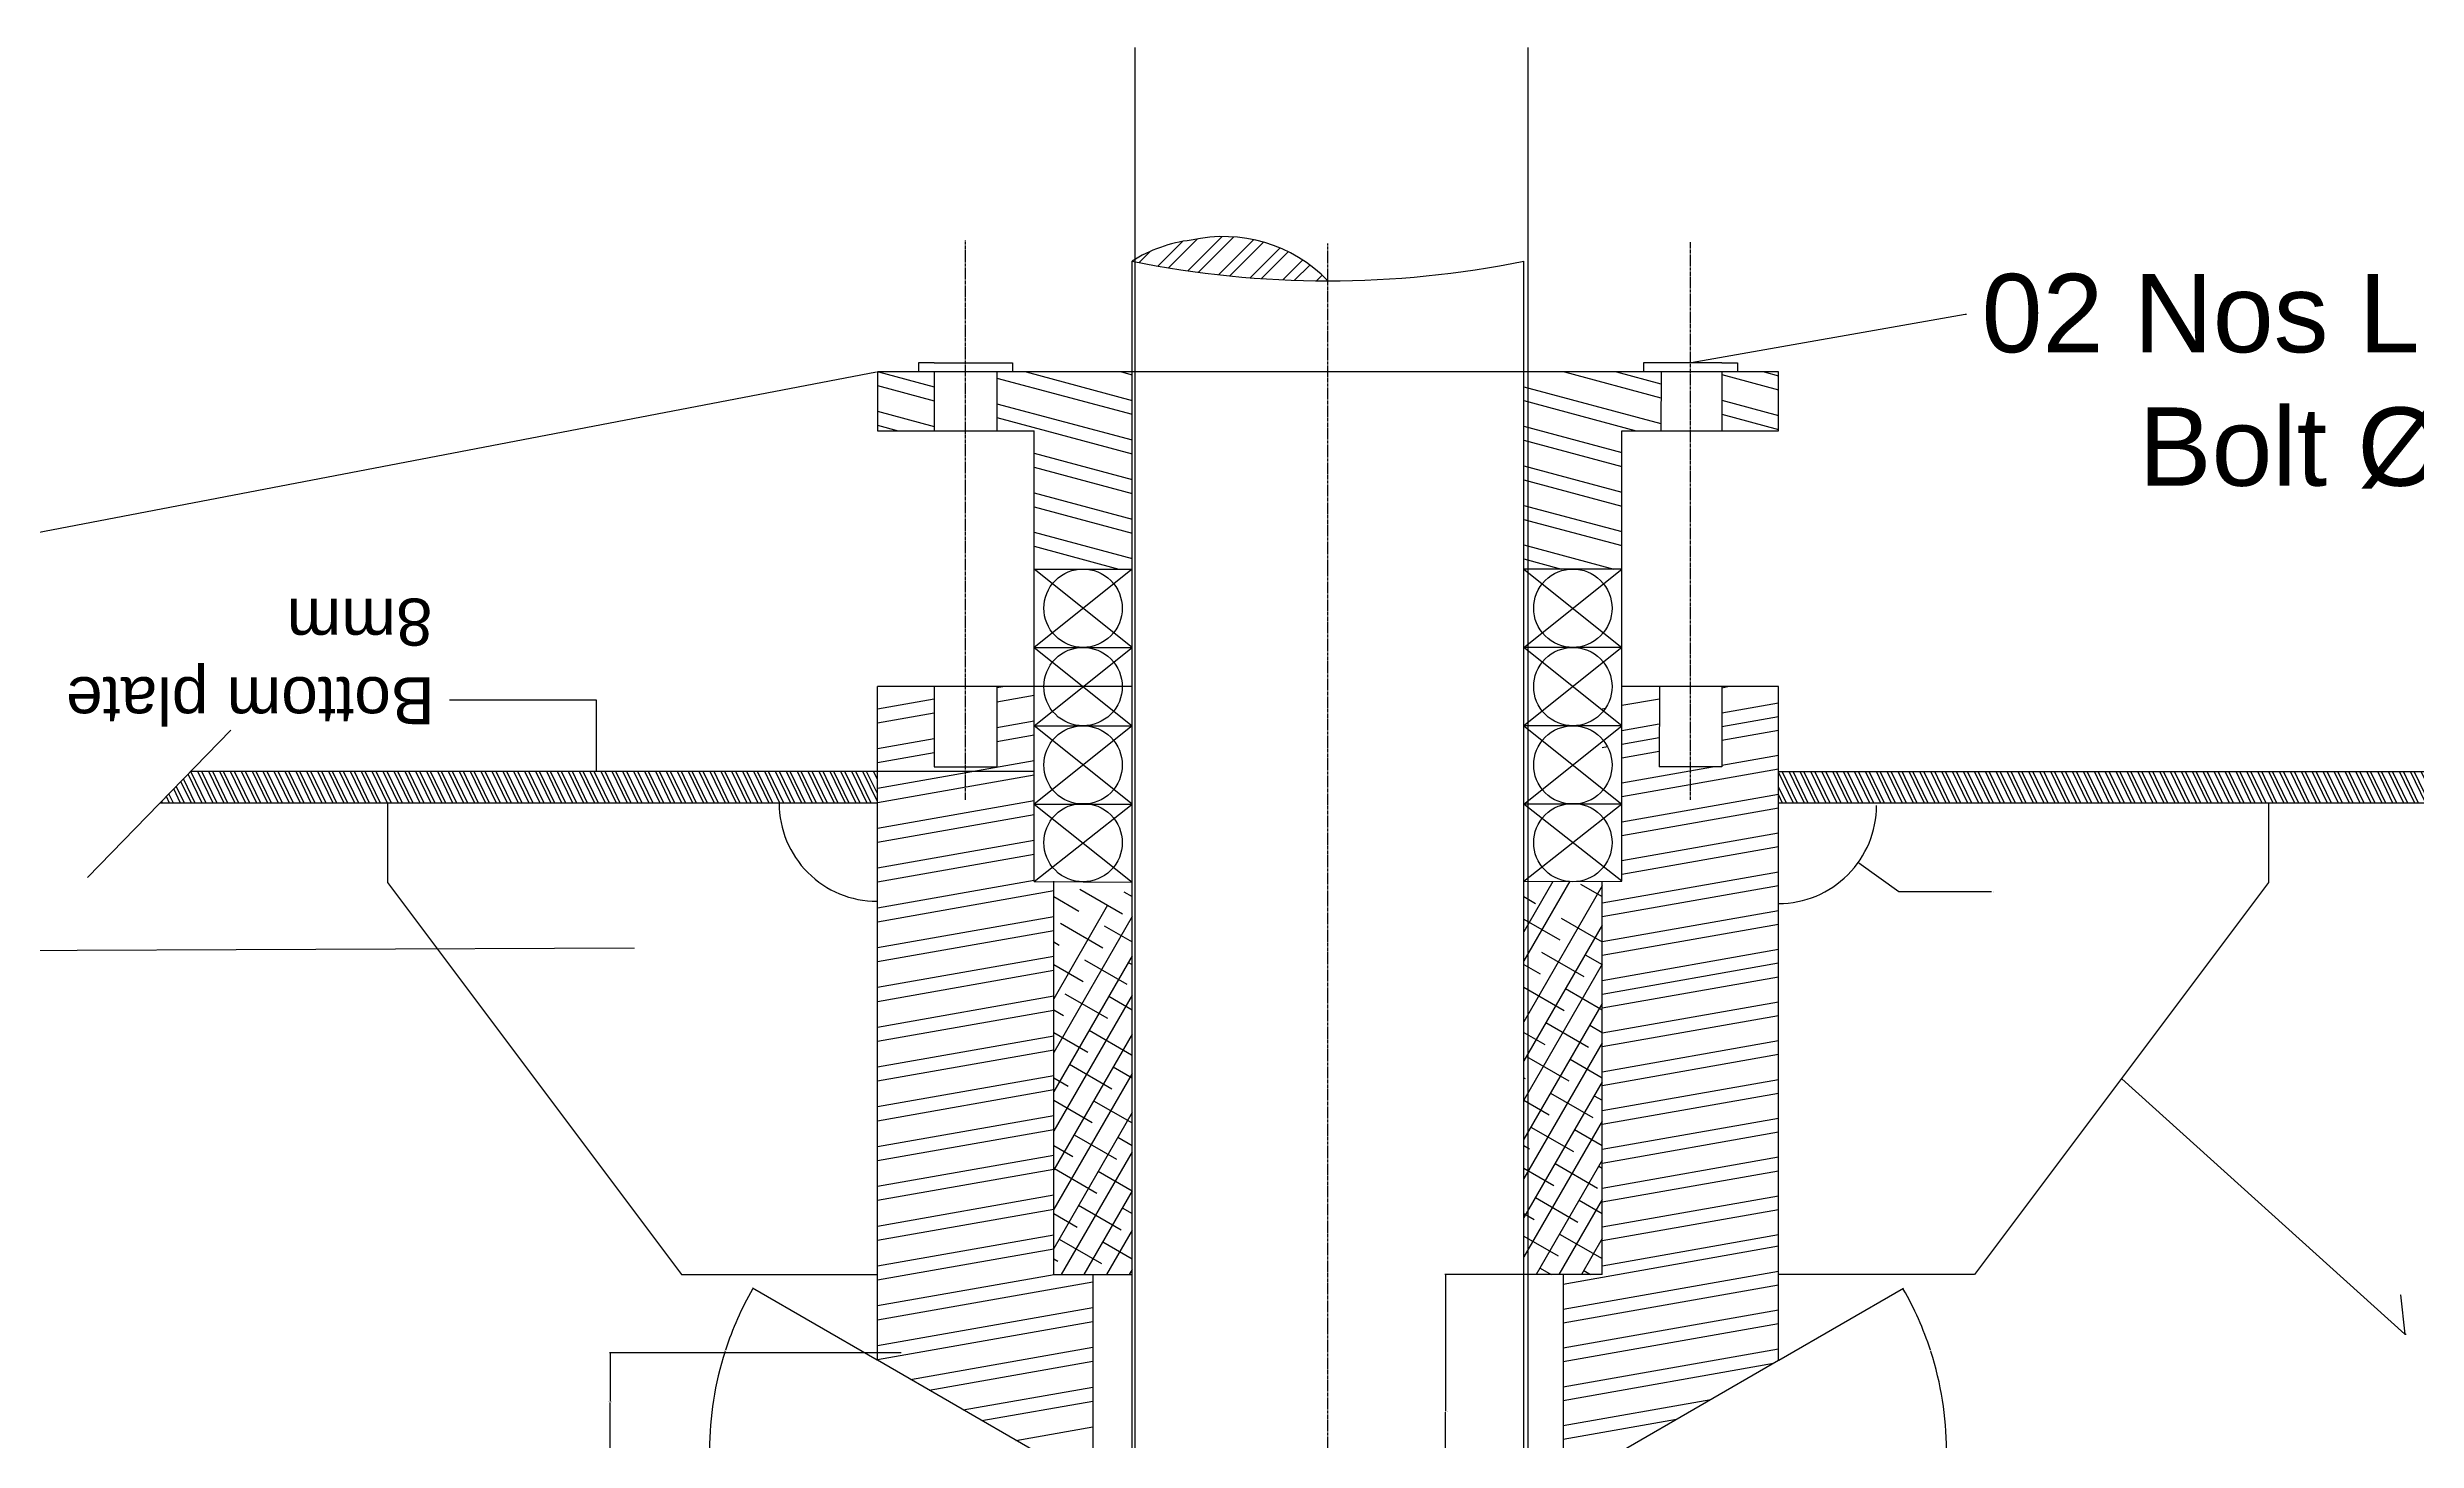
# Model space of a CAD drawing. Header units: millimetres. Extents: x 9612 to 23319, y 1863 to 14354.
# Drawn here: x 22234 to 22839, y 9495 to 9850 of the extents above; entities that cross this region are included whole.
import ezdxf

# ---------------------------------------------------------------- set-up
doc = ezdxf.new("R2010")
doc.units = ezdxf.units.MM
doc.header["$MEASUREMENT"] = 0
doc.linetypes.add('CENTER2', pattern=[1.125, 0.75, -0.125, 0.125, -0.125])
doc.styles.get("Standard").update_dxf_attribs({"font": 'arial.ttf'})
doc.dimstyles.get("Standard").update_dxf_attribs({"dimtxt": 0.18, "dimasz": 0.18, "dimexe": 0.18, "dimexo": 0.0625, "dimgap": 0.09, "dimtad": 0, "dimtih": 1, "dimtoh": 1, "dimdec": 4, "dimzin": 0, "dimdsep": 46, "dimtxsty": 'Standard', "dimcen": 0.09, "dimadec": 0, "dimazin": 0, "dimtfac": 1, "dimtdec": 4, "dimtofl": 0, "dimtmove": 0, "dimatfit": 3, "dimfxl": 1, "dimtolj": 1, "dimtzin": 0, "dimarcsym": 0})

# ---------------------------------------------------------------- blocks, each defined once
blk = doc.blocks.new('*D84')
at = {"color": 0, "linetype": 'Continuous', "lineweight": -2, "transparency": 16777216}
for p, q in [((11565.91, 8802.29), (11534.06, 8820.68)), ((11590.9, 8779.17), (11522.94, 8779.17))]:
    blk.add_line(p, q, dxfattribs=at)
for start, end in [(150.1262, 161.93435), (162.19891, 179.8755)]:
    blk.add_arc((11605.96, 8779.17), 82.84, start, end, dxfattribs=at)
at = {"color": 0, "linetype": 'Continuous', "transparency": 16777216}
for points in [[(11534.1, 8820.45), (11534.15, 8820.42), (11534.22, 8820.59)], [(11523.15, 8779.35), (11523.09, 8779.35), (11523.12, 8779.17)]]:
    blk.add_solid(points, dxfattribs=at)
at = {"layer": 'Defpoints', "color": 0, "linetype": 'Continuous', "transparency": 16777216}
for p in [(11565.96, 8802.26), (11524.38, 8793.55), (11590.96, 8779.17), (11605.95, 8779.17), (11605.96, 8779.17)]:
    blk.add_point(p, dxfattribs=at)
at = {"color": 0, "linetype": 'Continuous', "transparency": 16777216, "insert": (11527.14, 8804.68), "char_height": 0.18, "attachment_point": 5}
blk.add_mtext('\\A1;30°', dxfattribs=at)
blk = doc.blocks.new('*D85')
at = {"color": 0, "linetype": 'Continuous', "lineweight": -2, "transparency": 16777216}
for p, q in [((11796.01, 8802.29), (11827.86, 8820.68)), ((11771.02, 8779.17), (11838.98, 8779.17))]:
    blk.add_line(p, q, dxfattribs=at)
for start, end in [(18.06565, 29.8738), (0.1245, 17.80109)]:
    blk.add_arc((11755.96, 8779.17), 82.84, start, end, dxfattribs=at)
at = {"color": 0, "linetype": 'Continuous', "transparency": 16777216}
for points in [[(11827.77, 8820.42), (11827.82, 8820.45), (11827.7, 8820.59)], [(11838.83, 8779.35), (11838.77, 8779.35), (11838.8, 8779.17)]]:
    blk.add_solid(points, dxfattribs=at)
at = {"layer": 'Defpoints', "color": 0, "linetype": 'Continuous', "transparency": 16777216}
for p in [(11795.96, 8802.26), (11837.54, 8793.55), (11755.96, 8779.17), (11755.96, 8779.17), (11770.96, 8779.17)]:
    blk.add_point(p, dxfattribs=at)
at = {"color": 0, "linetype": 'Continuous', "transparency": 16777216, "insert": (11834.78, 8804.68), "char_height": 0.18, "attachment_point": 5}
blk.add_mtext('\\A1;30°', dxfattribs=at)
blk = doc.blocks.new('*D86')
at = {"color": 0, "lineweight": -2, "transparency": 16777216}
for p, q in [((11740.9, 8824.17), (11710.77, 8824.17)), ((11710.95, 8823.99), (11710.95, 8789.35)), ((11710.95, 8754.35), (11710.95, 8788.99)), ((11740.9, 8754.17), (11710.77, 8754.17))]:
    blk.add_line(p, q, dxfattribs=at)
at = {"color": 0, "transparency": 16777216}
for points in [[(11710.92, 8823.99), (11710.98, 8823.99), (11710.95, 8824.17)], [(11710.92, 8754.35), (11710.98, 8754.35), (11710.95, 8754.17)]]:
    blk.add_solid(points, dxfattribs=at)
at = {"layer": 'Defpoints', "color": 0, "transparency": 16777216}
for p in [(11740.96, 8824.17), (11710.95, 8754.17), (11740.96, 8754.17)]:
    blk.add_point(p, dxfattribs=at)
at = {"color": 0, "transparency": 16777216, "insert": (11710.95, 8789.17), "char_height": 0.18, "attachment_point": 5}
blk.add_mtext('\\A1;70.0000', dxfattribs=at)
blk = doc.blocks.new('*D90')
at = {"color": 0, "lineweight": -2, "transparency": 16777216}
for p, q in [((11795.87, 8943.82), (11796.05, 8943.82)), ((11795.96, 8943.73), (11795.96, 8943.91)), ((11826.69, 8921.76), (11816.41, 8929.13)), ((11850.31, 8921.76), (11826.69, 8921.76))]:
    blk.add_line(p, q, dxfattribs=at)
at = {"color": 0, "transparency": 16777216}
blk.add_solid([(11816.43, 8929.16), (11816.39, 8929.11), (11816.27, 8929.24)], dxfattribs=at)
at = {"layer": 'Defpoints', "color": 0, "transparency": 16777216}
for p in [(11795.96, 8943.82), (11816.27, 8929.24)]:
    blk.add_point(p, dxfattribs=at)
at = {"color": 0, "transparency": 16777216, "insert": (11850.93, 8921.76), "char_height": 0.18, "attachment_point": 5}
blk.add_mtext('\\A1;R25.0000', dxfattribs=at)
blk = doc.blocks.new('*D92')
at = {"color": 0, "lineweight": -2, "transparency": 16777216}
for p, q in [((11572.02, 8804.17), (11497.61, 8804.17)), ((11497.79, 8803.99), (11497.79, 8791.85)), ((11497.79, 8779.35), (11497.79, 8791.49)), ((11572.02, 8779.17), (11497.61, 8779.17))]:
    blk.add_line(p, q, dxfattribs=at)
at = {"color": 0, "transparency": 16777216}
for points in [[(11497.76, 8803.99), (11497.82, 8803.99), (11497.79, 8804.17)], [(11497.76, 8779.35), (11497.82, 8779.35), (11497.79, 8779.17)]]:
    blk.add_solid(points, dxfattribs=at)
at = {"layer": 'Defpoints', "color": 0, "transparency": 16777216}
for p in [(11497.79, 8804.17), (11572.09, 8804.17), (11572.09, 8779.17)]:
    blk.add_point(p, dxfattribs=at)
at = {"color": 0, "transparency": 16777216, "insert": (11497.79, 8791.67), "char_height": 0.18, "attachment_point": 5}
blk.add_mtext('\\A1;25.0000', dxfattribs=at)
blk = doc.blocks.new('ijkkkkkkkkk')
h = blk.add_hatch()
h.set_pattern_fill('STEEL', color=256, scale=60, angle=180)
h.set_pattern_definition([(225, (16445.6076, 5340.1084), (4.4194174, -4.4194174), []), (225, (16445.6076, 5336.9834), (4.4194174, -4.4194174), [])])
edge = h.paths.add_edge_path()
edge.add_ellipse((1178.87429, 1100.40039), major_axis=(26.40408, 26.40408), ratio=1, start_angle=359.26650826, end_angle=417.694605, ccw=False)
edge.add_ellipse((1205.61422, 1378.96429), major_axis=(-178.54446, 178.54446), ratio=1, start_angle=123.57881373, end_angle=135, ccw=False)
edge.add_ellipse((1174.83607, 1101.32672), major_axis=(25.27601, 25.27601), ratio=1, start_angle=411.6954173, end_angle=437.52987916, ccw=False)
h = blk.add_hatch()
h.set_pattern_fill('STEEL', color=256, scale=93.6, angle=120)
h.set_pattern_definition([(165, (-1428.502, 1881.941), (-2.523486, -9.417777), []), (165, (-1432.724, 1879.504), (-2.523486, -9.417777), [])])
h.paths.add_polyline_path([(1155.61422, 1103.20065), (1121.11422, 1103.20065), (1121.11422, 1088.20065), (1130.60911, 1088.20065), (1130.60911, 1052.91424), (1155.61422, 1052.91424)])
h.paths.add_polyline_path([(1105.11422, 1103.20065), (1090.61422, 1103.20065), (1090.61422, 1088.20065), (1105.11422, 1088.20065)])
h.paths.add_polyline_path([(1280.61932, 1088.20065), (1290.5398, 1088.20065), (1290.61422, 1103.20065), (1255.61422, 1103.20065), (1255.61422, 1052.91424), (1280.61932, 1052.91424)])
h.paths.add_polyline_path([(1320.61422, 1103.20065), (1306.11422, 1103.20065), (1306.11422, 1088.20065), (1320.61422, 1088.20065)])
at = {"linetype": 'Continuous'}
h = blk.add_hatch(dxfattribs=at)
h.set_pattern_fill('STEEL', color=256, scale=24, angle=71)
h.set_pattern_definition([(116, (-1428.5024, 1860.2365), (-2.2469851, -1.0959279), []), (116, (-1429.6843, 1860.6434), (-2.2469851, -1.0959279), [])])
h.paths.add_polyline_path([(1320.61422, 993.20967), (1445.61422, 993.20967), (1445.61422, 1001.20967), (1320.61422, 1001.20967)])
h.paths.add_polyline_path([(1445.61422, 993.20967), (1503.68496, 993.20967), (1495.89984, 1001.20967), (1445.61422, 1001.20967)])
h.paths.add_polyline_path([(965.61422, 993.20967), (1090.61422, 993.20967), (1090.61422, 1001.20967), (965.61422, 1001.20967)])
h.paths.add_polyline_path([(907.54348, 993.20967), (965.61422, 993.20967), (965.61422, 1001.20967), (915.3286, 1001.20967)])
for p, q in [((1156.39648, 606.78155), (1156.39648, 1186.01506)), ((1256.74454, 606.78155), (1256.74454, 1186.01506)), ((1320.61422, 1103.20065), (1090.61422, 1103.20065)), ((1105.11422, 1105.54736), (1101.11422, 1105.54736)), ((1101.11422, 1105.54736), (1101.11422, 1103.20065)), ((1105.11422, 1105.54736), (1121.11422, 1105.54736)), ((1105.11422, 1103.20065), (1105.11422, 1088.20065)), ((1121.11422, 1105.54736), (1125.11422, 1105.54736)), ((1121.11422, 1103.20065), (1121.11422, 1088.20065)), ((1125.11422, 1105.54736), (1125.11422, 1103.20065)), ((1290.11422, 1105.54736), (1286.11422, 1105.54736)), ((1286.11422, 1105.54736), (1286.11422, 1103.20065)), ((1306.11422, 1105.54736), (1290.11422, 1105.54736)), ((1290.61422, 1103.20065), (1290.5398, 1088.20065)), ((1306.11422, 1105.54736), (1310.11422, 1105.54736)), ((1306.11422, 1103.20065), (1306.11422, 1088.20065)), ((1310.11422, 1105.54736), (1310.11422, 1103.20065)), ((1090.61422, 1088.20065), (1130.60911, 1088.20065)), ((1130.60911, 1052.91424), (1130.60911, 1088.20065)), ((1280.61932, 1088.20065), (1320.61422, 1088.20065)), ((1280.61932, 1052.91424), (1280.61932, 1088.20065)), ((1130.60911, 1052.91424), (1155.61422, 1052.91424)), ((1155.61422, 1052.91424), (1130.60911, 1032.91424)), ((1155.61422, 1032.91424), (1130.60911, 1052.91424)), ((1130.60911, 973.16038), (1130.60911, 1052.91424)), ((1255.61422, 972.91424), (1255.61422, 1052.91424)), ((1255.61422, 1052.91424), (1280.61932, 1032.91424)), ((1255.61422, 1032.91424), (1280.61932, 1052.91424)), ((1280.61932, 1052.91424), (1255.61422, 1052.91424)), ((1280.61932, 973.29287), (1280.61932, 1052.91424)), ((1130.60911, 1032.91424), (1155.61422, 1032.91424)), ((1130.60911, 1032.91424), (1155.61422, 1012.91424)), ((1130.60911, 1012.91424), (1155.61422, 1032.91424)), ((1280.61932, 1032.91424), (1255.61422, 1032.91424)), ((1280.61932, 1032.91424), (1255.61422, 1012.91424)), ((1280.61932, 1012.91424), (1255.61422, 1032.91424)), ((1105.11422, 1022.91424), (1105.11422, 1002.41424)), ((1121.11422, 1022.91424), (1121.11422, 1002.41424)), ((1290.21592, 1022.91424), (1290.11422, 1002.41424)), ((1306.11422, 1022.91424), (1306.11422, 1002.41424)), ((1130.60911, 1012.91424), (1155.61422, 1012.91424)), ((1155.61422, 1012.91424), (1130.60911, 992.91424)), ((1155.61422, 992.91424), (1130.60911, 1012.91424)), ((1280.61932, 1012.91424), (1255.61422, 1012.91424)), ((1255.61422, 1012.91424), (1280.61932, 992.91424)), ((1255.61422, 992.91424), (1280.61932, 1012.91424)), ((1105.11422, 1002.41424), (1121.11422, 1002.41424)), ((1306.11422, 1002.41424), (1290.11422, 1002.41424)), ((1130.60911, 992.91424), (1155.61422, 992.91424)), ((1130.60911, 992.91424), (1155.61362, 973.04674)), ((1130.60911, 973.16038), (1155.61422, 992.91424)), ((1280.61932, 992.91424), (1255.61422, 992.91424)), ((1280.61932, 992.91424), (1255.61422, 973.17923)), ((1280.61932, 973.29287), (1255.61422, 992.91424)), ((1130.60911, 973.16038), (1155.61422, 973.04674)), ((1255.61422, 973.17923), (1280.61422, 973.29688)), ((1255.61422, 872.91424), (1255.61422, 972.91424))]:
    blk.add_line(p, q)
at = {"linetype": 'CENTER2'}
for p, q in [((1113.11422, 994.02956), (1113.11422, 1136.89613)), ((1205.61422, 606.78155), (1205.61422, 1136.00153)), ((1298.11422, 994.06026), (1298.11422, 1136.29408))]:
    blk.add_line(p, q, dxfattribs=at)
at = {"linetype": 'Continuous'}
for p, q in [((1155.61422, 701.63463), (1155.61422, 1131.46429)), ((1255.61422, 701.63463), (1255.61422, 1131.46429)), ((1150.61422, 1103.20065), (1090.61422, 1103.20065)), ((1090.61422, 1103.20065), (1090.61422, 1088.20065)), ((1320.61422, 1103.20065), (1260.61422, 1103.20065)), ((1320.61422, 1088.20065), (1320.61422, 1103.20065)), ((1155.61422, 1022.91424), (1090.61422, 1022.91424)), ((1090.61422, 851.00667), (1090.61422, 1022.91424)), ((1121.11422, 1022.65164), (1122.60352, 1022.91424)), ((1320.61422, 1022.91424), (1280.61422, 1022.91424)), ((1306.11422, 1022.63506), (1307.69756, 1022.91424)), ((1320.61422, 851.00667), (1320.61422, 1022.91424)), ((1090.61422, 1017.27367), (1105.11422, 1019.83041)), ((1090.61422, 1013.68359), (1105.11422, 1016.24033)), ((1121.11422, 1019.06156), (1130.60911, 1020.73577)), ((1275.61422, 1017.25708), (1276.46354, 1017.40684)), ((1280.61932, 1018.13962), (1290.20061, 1019.82906)), ((1306.11422, 1016.23497), (1320.61422, 1018.79171)), ((889.01644, 974.17124), (925.5968, 1011.7613)), ((1121.11422, 1012.49737), (1130.60911, 1014.17158)), ((1121.11422, 1008.9073), (1130.60911, 1010.5815)), ((1280.61932, 1011.73953), (1290.16884, 1013.42337)), ((1280.61932, 1008.23921), (1290.15145, 1009.91998)), ((1280.61932, 1008.23921), (1290.15145, 1009.91998)), ((1306.11422, 1012.73465), (1320.61422, 1015.29139)), ((1306.11422, 1012.73465), (1320.61422, 1015.29139)), ((1306.11422, 1009.23432), (1320.61422, 1011.79107)), ((1090.61422, 1007.1194), (1105.11422, 1009.67614)), ((1090.61422, 1003.52932), (1105.11422, 1006.08607)), ((1090.61422, 996.96513), (1130.60911, 1004.01731)), ((1275.61422, 1007.35668), (1276.95469, 1007.59304)), ((1280.61932, 1004.73889), (1290.13407, 1006.41659)), ((1306.11422, 1002.83424), (1320.61422, 1005.39098)), ((1130.60911, 1001.20967), (915.3286, 1001.20967)), ((1090.61422, 993.37506), (1130.60911, 1000.42724)), ((1280.61932, 998.3388), (1303.73231, 1002.41424)), ((1280.61932, 994.83848), (1320.61422, 1001.89066)), ((1320.61422, 1001.20967), (1495.89984, 1001.20967)), ((1090.61422, 993.20967), (907.54348, 993.20967)), ((965.61422, 993.20967), (965.61422, 972.91424)), ((1090.61422, 986.81087), (1130.60911, 993.86305)), ((1280.61932, 988.43839), (1320.61422, 995.49057)), ((1280.61932, 984.93807), (1320.61422, 991.99025)), ((1503.68496, 993.20967), (1320.61422, 993.20967)), ((1445.66115, 993.20967), (1445.61422, 972.91424)), ((1090.61422, 983.22079), (1130.60911, 990.27297)), ((1280.61932, 978.53798), (1320.61422, 985.59016)), ((1090.61422, 976.6566), (1130.60911, 983.70878)), ((1090.61422, 973.06653), (1130.60911, 980.11871)), ((1280.61932, 975.03766), (1320.61422, 982.08984)), ((1090.61422, 966.50234), (1130.60911, 973.55451)), ((1275.61422, 967.75504), (1320.61422, 975.68975)), ((965.61422, 972.91424), (1040.61422, 872.91424)), ((1090.61422, 962.91226), (1135.61422, 970.84697)), ((1135.61422, 872.91424), (1135.61422, 973.27012)), ((1135.61422, 969.31461), (1141.99893, 965.6284)), ((1142.33387, 971.20853), (1153.15918, 964.95853)), ((1153.49412, 970.53865), (1155.61422, 969.31461)), ((1267.3089, 973.23426), (1255.61422, 952.97848)), ((1263.0424, 973.21418), (1255.61422, 960.3482)), ((1275.61422, 972.05687), (1255.61422, 937.41585)), ((1255.61422, 969.31461), (1258.60147, 967.58992)), ((1270.09666, 972.50018), (1275.61422, 969.31461)), ((1275.61422, 872.91424), (1275.61121, 973.27333)), ((1275.61422, 964.25471), (1320.61422, 972.18943)), ((1445.61422, 972.91424), (1370.61422, 872.91424)), ((1090.61422, 956.34807), (1135.61422, 964.28278)), ((1149.3867, 967.13657), (1135.61422, 943.28193)), ((1155.61422, 964.21077), (1135.61422, 929.56976)), ((1137.33387, 962.54827), (1148.15918, 956.29827)), ((1148.49412, 961.8784), (1155.61422, 957.76761)), ((1255.61422, 963.54111), (1264.76172, 958.2598)), ((1275.61422, 962.05687), (1255.61422, 927.41585)), ((1265.09666, 963.83992), (1275.61422, 957.76761)), ((1275.61422, 957.85463), (1320.61422, 965.78934)), ((1275.61422, 954.3543), (1320.61422, 962.28902)), ((1090.61422, 952.75799), (1135.61422, 960.69271)), ((1135.61422, 957.76761), (1136.99893, 956.96814)), ((1275.61422, 947.95422), (1320.61422, 955.88893)), ((1090.61422, 946.1938), (1135.61422, 954.12852)), ((1090.61422, 942.60373), (1135.61422, 950.53844)), ((1155.61422, 954.21077), (1135.61422, 919.56976)), ((1135.61422, 951.9941), (1143.15918, 947.63802)), ((1143.49412, 953.21814), (1154.31944, 946.96814)), ((1154.65437, 952.54827), (1155.61422, 951.9941)), ((1275.61422, 952.05687), (1255.61422, 917.41585)), ((1255.61422, 951.9941), (1259.76172, 949.59954)), ((1260.09666, 955.17967), (1270.92198, 948.92967)), ((1271.25691, 954.5098), (1275.61422, 951.9941)), ((1275.61422, 944.45389), (1320.61422, 952.38861)), ((1275.61422, 944.45389), (1320.61422, 952.38861)), ((1090.61422, 936.03954), (1135.61422, 943.97425)), ((1155.61422, 944.21077), (1135.61422, 909.56976)), ((1138.49412, 944.55789), (1149.31944, 938.30789)), ((1149.65437, 943.88802), (1155.61422, 940.4471)), ((1255.61422, 946.2206), (1265.92198, 940.26941)), ((1266.25691, 945.84954), (1275.61422, 940.4471)), ((1275.61422, 940.95357), (1320.61422, 948.88829)), ((1090.61422, 932.44946), (1135.61422, 940.38418)), ((1135.61422, 940.4471), (1138.15918, 938.97776)), ((1275.61422, 942.05687), (1255.61422, 907.41585)), ((1275.61422, 934.55349), (1320.61422, 942.4882)), ((1275.61422, 931.05316), (1320.61422, 938.98788)), ((1090.61422, 925.88527), (1135.61422, 933.81999)), ((1135.61422, 934.6736), (1144.31944, 929.64764)), ((1155.61422, 934.21077), (1135.61422, 899.56976)), ((1144.65437, 935.22776), (1155.47969, 928.97776)), ((1255.61422, 934.6736), (1260.92198, 931.60916)), ((1275.61422, 932.05687), (1255.61422, 897.41585)), ((1261.25691, 937.18929), (1272.08223, 930.93929)), ((1272.41717, 936.51941), (1275.61422, 934.6736)), ((1275.61422, 924.65308), (1320.61422, 932.58779)), ((1090.61422, 922.2952), (1135.61422, 930.22991)), ((1139.65437, 926.56751), (1150.47969, 920.31751)), ((1150.81463, 925.89764), (1155.61422, 923.12659)), ((1256.25691, 928.52903), (1267.08223, 922.27903)), ((1267.41717, 927.85916), (1275.61422, 923.12659)), ((1275.61422, 921.15275), (1320.61422, 929.08747)), ((1090.61422, 915.73101), (1135.61422, 923.66572)), ((1090.61422, 912.14093), (1135.61422, 920.07564)), ((1155.61422, 924.21077), (1135.61422, 889.56976)), ((1135.61422, 923.12659), (1139.31944, 920.98738)), ((1255.61422, 923.12659), (1255.92198, 922.94891)), ((1275.61422, 922.05687), (1255.61422, 887.41585)), ((1262.41717, 919.19891), (1273.24249, 912.94891)), ((1275.61422, 914.75267), (1320.61422, 922.68738)), ((1275.61422, 911.25234), (1320.61422, 919.18706)), ((1090.61422, 905.57674), (1135.61422, 913.51145)), ((1135.61422, 917.35309), (1145.47969, 911.65726)), ((1155.61422, 914.21077), (1135.61422, 879.56976)), ((1145.81463, 917.23738), (1155.61422, 911.57959)), ((1255.61422, 917.35309), (1262.08223, 913.61878)), ((1273.57742, 918.52903), (1275.61422, 917.35309)), ((1090.61422, 901.98666), (1135.61422, 909.92138)), ((1140.81463, 908.57713), (1151.63994, 902.32713)), ((1151.97488, 907.90726), (1155.61422, 905.80608)), ((1275.61422, 912.05687), (1255.61422, 877.41585)), ((1257.41717, 910.53865), (1268.24249, 904.28865)), ((1268.57742, 909.86878), (1275.61422, 905.80608)), ((1275.61422, 904.85226), (1320.61422, 912.78697)), ((1275.61422, 901.35193), (1320.61422, 909.28665)), ((1090.61422, 895.42247), (1135.61422, 903.35719)), ((1135.61422, 905.80608), (1140.47969, 902.997)), ((1155.61422, 904.21077), (1137.54516, 872.91424)), ((1255.61422, 905.80608), (1257.08223, 904.95853)), ((1275.61422, 902.05687), (1258.78872, 872.91424)), ((1263.57742, 901.20853), (1274.40274, 894.95853)), ((1275.61422, 894.95185), (1320.61422, 902.88656)), ((1090.61422, 891.8324), (1135.61422, 899.76711)), ((1135.81463, 899.91687), (1146.63994, 893.66687)), ((1146.97488, 899.247), (1155.61422, 894.25908)), ((1255.61422, 900.03258), (1263.24249, 895.6284)), ((1274.73768, 900.53865), (1275.61422, 900.03258)), ((1275.61422, 891.45152), (1320.61422, 899.38624)), ((1090.61422, 885.26821), (1135.61422, 893.20292)), ((1090.61422, 881.67813), (1135.61422, 889.61285)), ((1141.97488, 890.58675), (1152.8002, 884.33675)), ((1155.61422, 894.21077), (1143.31866, 872.91424)), ((1153.13514, 889.91687), (1155.61422, 888.48557)), ((1258.57742, 892.54827), (1269.40274, 886.29827)), ((1275.61422, 892.05687), (1264.56222, 872.91424)), ((1269.73768, 891.8784), (1275.61422, 888.48557)), ((1275.61422, 885.05144), (1320.61422, 892.98615)), ((1275.61422, 881.55111), (1320.61422, 889.48583)), ((1090.61422, 875.11394), (1135.61422, 883.04865)), ((1135.61422, 888.48557), (1141.63994, 885.00662)), ((1155.61422, 884.21077), (1149.09216, 872.91424)), ((1255.61422, 888.48557), (1258.24249, 886.96814)), ((1264.73768, 883.21814), (1275.56299, 876.96814)), ((1275.61422, 875.15103), (1320.61422, 883.08574)), ((1090.61422, 871.52387), (1135.61422, 879.45858)), ((1135.61422, 876.93857), (1136.63994, 876.34637)), ((1136.97488, 881.92649), (1147.8002, 875.67649)), ((1148.13514, 881.25662), (1155.61422, 876.93857)), ((1255.61422, 882.71207), (1264.40274, 877.63802)), ((1265.61422, 870.47742), (1320.61422, 880.1754)), ((1275.61422, 882.05687), (1270.33572, 872.91424)), ((1040.61422, 872.91424), (1090.61422, 872.91424)), ((1090.61422, 864.95967), (1135.72682, 872.91424)), ((1090.61422, 861.3696), (1145.61422, 871.06758)), ((1135.61422, 872.91424), (1155.61422, 872.91424)), ((1145.61422, 872.91424), (1145.61422, 802.91424)), ((1155.61422, 874.21077), (1154.86567, 872.91424)), ((1275.61422, 872.91424), (1255.61422, 872.91424)), ((1259.73768, 874.55789), (1262.58456, 872.91424)), ((1265.61422, 864.07733), (1320.61422, 873.77532)), ((1265.61422, 872.91424), (1265.61422, 802.91424)), ((1270.89793, 873.88802), (1272.58456, 872.91424)), ((1370.61422, 872.91424), (1320.61422, 872.91424)), ((1265.61422, 860.57701), (1320.61422, 870.27499)), ((1090.61422, 854.80541), (1145.61422, 864.50339)), ((1090.61422, 851.21533), (1145.61422, 860.91332)), ((1265.61422, 854.17692), (1320.61422, 863.87491)), ((1265.61422, 850.6766), (1320.61422, 860.37458)), ((1099.04735, 846.13813), (1145.61422, 854.34913)), ((1099.04735, 846.13813), (1145.61422, 854.34913)), ((1265.61422, 844.27651), (1320.61422, 853.9745)), ((1130.61422, 827.91424), (1090.61422, 851.00667)), ((1103.81101, 843.38802), (1145.61422, 850.75905)), ((1103.81101, 843.38802), (1145.61422, 850.75905)), ((1265.61422, 840.77619), (1319.28625, 850.24002)), ((1280.61422, 827.91424), (1320.61422, 851.00667)), ((1112.52102, 838.35964), (1145.61422, 844.19486)), ((1112.52102, 838.35964), (1145.61422, 844.19486)), ((1117.28469, 835.60952), (1145.61422, 840.60478)), ((1117.28469, 835.60952), (1145.61422, 840.60478)), ((1265.61422, 834.3761), (1303.32528, 841.02558)), ((1265.61422, 830.87578), (1294.59594, 835.98604)), ((1125.9947, 830.58114), (1145.61422, 834.04059)), ((1125.9947, 830.58114), (1145.61422, 834.04059))]:
    blk.add_line(p, q, dxfattribs=at)
at = {"linetype": 'ByBlock', "lineweight": -2}
for p, q in [((1298.29149, 1105.57861), (1368.22742, 1117.90672)), ((1368.22742, 1117.90672), (1368.58742, 1117.90672)), ((1090.43743, 1103.16683), (842.88149, 1055.80579)), ((1090.43743, 1103.16683), (842.88149, 1055.80579)), ((1018.9497, 1019.41816), (981.41035, 1019.41816)), ((1018.9497, 1019.41816), (1018.9497, 1019.41816)), ((1018.9497, 1019.41816), (1018.9497, 1019.41816)), ((1018.9497, 1001.38967), (1018.9497, 1019.41816)), ((1028.59038, 956.17223), (753.87509, 955.05934)), ((1408.24791, 922.79372), (1480.43447, 857.71737)), ((1479.33752, 867.70897), (1480.43447, 857.71737)), ((1480.43447, 857.71737), (1480.79447, 857.71737))]:
    blk.add_line(p, q, dxfattribs=at)
for centre, major_axis, start_param, end_param in [((1174.83607, 1101.32672), (25.27601, 25.27601), 0.90225524, 1.35315166), ((1178.87429, 1100.40039), (-26.40408, 26.40408), 4.699587135, 5.719349798), ((1205.61422, 1378.96429), (178.54446, 178.54446), 3.727653512, 4.126328122), ((1143.11167, 1042.91424), (7.07107, 7.07107), 5.497787144, 11.780972451), ((1268.11677, 1042.91424), (7.07107, 7.07107), 5.497787144, 11.780972451), ((1143.11167, 1022.91424), (-7.07107, 7.07107), 3.926990817, 10.210176124), ((1268.11677, 1022.91424), (-7.07107, 7.07107), 3.926990817, 10.210176124), ((1143.11167, 1002.91424), (-7.07107, 7.07107), 3.926990817, 10.210176124), ((1268.11677, 1002.91424), (-7.07107, 7.07107), 3.926990817, 10.210176124), ((1090.55206, 993.13405), (17.67767, 17.67767), 2.35619449, 3.926990817), ((1143.11167, 983.10356), (7.07107, 7.07107), 5.497787144, 11.780972451), ((1268.11677, 983.10356), (7.07107, 7.07107), 5.497787144, 11.780972451), ((1320.61422, 992.5675), (17.67767, 17.67767), 3.926990817, 5.497787144)]:
    blk.add_ellipse(centre, major_axis=major_axis, ratio=1, start_param=start_param, end_param=end_param)
for points in [[(1090.43179, 1103.19629), (1090.61422, 1103.20065), (1090.44306, 1103.13736)], [(1090.43179, 1103.19629), (1090.61422, 1103.20065), (1090.44306, 1103.13736)], [(1298.29669, 1105.54906), (1298.11422, 1105.54736), (1298.28628, 1105.60815)], [(1018.9797, 1001.38967), (1018.9497, 1001.20967), (1018.9197, 1001.38967)], [(1028.59026, 956.20223), (1028.77038, 956.17296), (1028.5905, 956.14223)], [(1408.22782, 922.77144), (1408.11422, 922.91424), (1408.268, 922.816)], [(1479.3077, 867.7057), (1479.31788, 867.8879), (1479.36734, 867.71225)]]:
    blk.add_solid(points)
for s, p in [('02 Nos Lock', (1372.4278, 1108.22732)), ('Bolt Ø 16', (1412.48237, 1074.15729))]:
    blk.add_text(s, height=20).set_placement(p)
for s, p in [('8mm', (977.08975, 1045.36496)), ('Bottom plate', (977.63819, 1025.31585))]:
    blk.add_text(s, height=12, rotation=180).set_placement(p)
dim = blk.add_radius_dim(center=(1320.61422, 992.5675), mpoint=(1340.92032, 977.98456), dimstyle='Standard')
dim.commit()
dim.dimension.update_dxf_attribs({"geometry": '*D90', "text_midpoint": (1375.58049, 970.50125), "dimtype": 132, "insert": (-10475.34511, -7951.25402)})
for base, p1, p2, picture, middle in [((1235.60625, 802.91424), (1265.61422, 872.91424), (1265.61422, 802.91424), '*D86', (1235.60625, 837.91424)), ((1022.44047, 852.91424), (1096.74012, 827.91424), (1096.74012, 852.91424), '*D92', (1022.44047, 840.41424))]:
    dim = blk.add_linear_dim(base=base, p1=p1, p2=p2, angle=270, dimstyle='Standard')
    dim.commit()
    dim.dimension.update_dxf_attribs({"geometry": picture, "text_midpoint": middle, "insert": (-10475.34511, -7951.25402)})
at = {"linetype": 'Continuous'}
for base, line1, line2, picture, middle in [((1049.03208, 842.29854), ((1130.60911, 827.91424), (1115.61422, 827.91424)), ((1130.61422, 827.91424), (1090.61422, 851.00667)), '*D84', (1051.79846, 853.42167)), ((1362.19636, 842.29854), ((1280.61932, 827.91424), (1295.61422, 827.91424)), ((1280.61422, 827.91424), (1320.61422, 851.00667)), '*D85', (1359.42998, 853.42167))]:
    dim = blk.add_angular_dim_2l(base=base, line1=line1, line2=line2, dimstyle='Standard', dxfattribs=at)
    dim.commit()
    dim.dimension.update_dxf_attribs({"geometry": picture, "text_midpoint": middle, "dimtype": 130, "insert": (-10475.34511, -7951.25402)})
blk = doc.blocks.new('ertyu')
blk.add_blockref('ijkkkkkkkkk', (1062.05, 1954.63))

msp = doc.modelspace()

# ---------------------------------------------------------------- block references
msp.add_blockref('ertyu', (20293.37592, 6709.80574))

doc.saveas('drawing.dxf')
